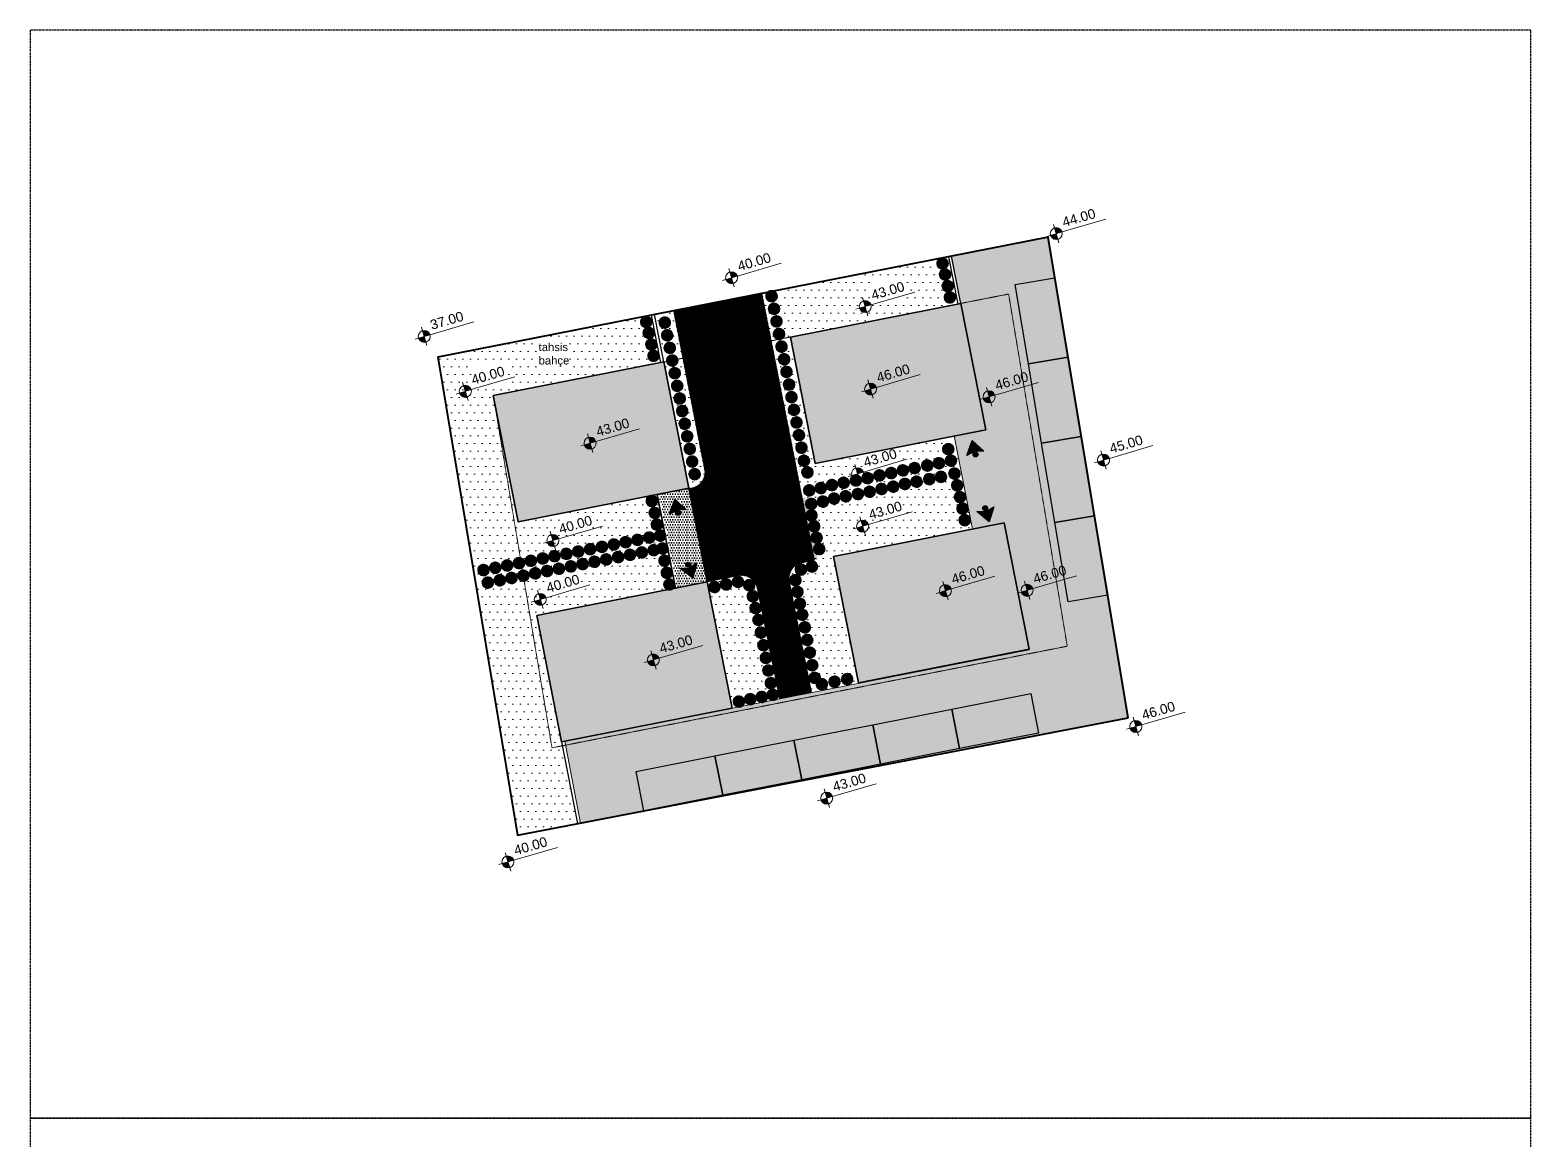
# Model space of a CAD drawing. Header units: millimetres. Extents: x 694231 to 734331, y 4486031 to 4541543.
# Drawn here: x 694231 to 703557, y 4512046 to 4518943 of the extents above; entities that cross this region are included whole.
import ezdxf
from ezdxf.enums import TextEntityAlignment as Align

# ---------------------------------------------------------------- set-up
doc = ezdxf.new("R2010")
doc.units = ezdxf.units.MM
for name, pattern in [('022_ATASEHIR MODERN_ABL_TASIYICI_110-120$0$HIDDEN', [9.524999999999999, 6.349999999999999, -3.174999999999999]), ('AI-Linetype-22', [3.200400042263594, 1.600200021131797, -1.600200021131797]), ('HIDDEN', [0.375, 0.25, -0.125])]:
    doc.linetypes.add(name, pattern=pattern)
for name, color, linetype, lineweight in [('_P10_İ_GirişBina', 250, 'Continuous', 15), ('_P3_S_Duvar_Ç', 7, 'Continuous', 30), ('_P6_BT_Yesil_T', 87, 'Continuous', 5), ('A-merdiven betonarme', 41, 'HIDDEN', 9), ('BS_09_AĞAÇ', 3, 'Continuous', 0), ('DBM_w_sld', 111, 'Continuous', 20), ('DERE_TARAMA', 152, 'Continuous', 0), ('VAZİYET PLANI KOT SEMBOL BS(M)', 2, 'Continuous', 18), ('VAZİYET PLANI KOT YAZI BS(M)', 1, 'Continuous', 18)]:
    doc.layers.add(name, color=color, linetype=linetype, lineweight=lineweight)
doc.layers.add('_P2_D_5_T', color=7, linetype='Continuous', lineweight=20, true_color=0x51565c)
doc.layers.add('_P3_S_Duvar_T', color=7, linetype='Continuous', lineweight=20, true_color=0x817f68)
doc.styles.add('LYO_LJD', font='times.ttf')
doc.styles.add('on02.0mm-Arial', font='arial.ttf', dxfattribs={"height": 2})
doc.styles.get("Standard").update_dxf_attribs({"font": 'arial.ttf'})
pattern_1 = [(0, (0, 0), (23.8125, 47.625), [0, -47.625])]

# ---------------------------------------------------------------- blocks, each defined once
blk = doc.blocks.new('*U2')
at = {"layer": 'VAZİYET PLANI KOT SEMBOL BS(M)', "extrusion": (-3.9423321e-09, -3.15733066e-08, 0.9999999999999996)}
h = blk.add_hatch(color=5, dxfattribs=at)
h.dxf.hatch_style = 1
h.paths.add_polyline_path([(0, 7.750000000058208), (0, 5.82077e-11), (7.75, 5.82077e-11, 0.4142135623730951)])
h.paths.add_polyline_path([(0, 5.82077e-11), (-7.75, 5.82077e-11, 0.4142135623730951), (0, -7.749999999941792)])
at = {"layer": 'VAZİYET PLANI KOT SEMBOL BS(M)', "color": 5, "extrusion": (-3.9423321e-09, -3.15733066e-08, 0.9999999999999996)}
blk.add_line((12.41137651004828, 0, 4.892976799999999e-08), (66.38934528576219, 0, 2.526713547e-07), dxfattribs=at)
for points in [[(-12.39999999990686, 0), (12.39999999990686, 0)], [(1.5e-15, 12.40000000002329), (-1.5e-15, -12.40000000002329)]]:
    blk.add_lwpolyline(points, dxfattribs=at)
blk.add_circle((0, 0), 7.75, dxfattribs=at)
at = {"layer": 'VAZİYET PLANI KOT YAZI BS(M)', "extrusion": (-3.9423321e-09, -3.15733066e-08, 0.9999999999999996), "style": 'on02.0mm-Arial'}
for tag, p in [('BDK', (11.81561435107141, 1.549999999930149)), ('TZK', (11.81561435107141, -18.36950898368378))]:
    blk.add_attdef(tag, text='', height=12.5, dxfattribs=at).set_placement(p, align=Align.BOTTOM_LEFT)
blk = doc.blocks.new('ereff')
at = {"true_color": 0xc7c8ca}
h = blk.add_hatch(color=9, dxfattribs=at)
h.dxf.hatch_style = 1
h.paths.add_polyline_path([(-1458.075450703181, -4329.932432750705), (-1208.075450703181, -4329.932432750705), (-1208.075450703182, -4829.932432750706), (-1458.075450703182, -4829.932432750706)])
at = {"color": 30, "true_color": 0xf8991e}
blk.add_lwpolyline([(-1458.075450703181, -4329.932432750705), (-1208.075450703181, -4329.932432750705), (-1208.075450703182, -4829.932432750706), (-1458.075450703182, -4829.932432750706), (-1458.075450703181, -4329.932432750705)], dxfattribs=at)
blk = doc.blocks.new('QuercusRubra')
at = {"layer": 'BS_09_AĞAÇ', "ltscale": 0.1, "true_color": 0x64815a}
h = blk.add_hatch(dxfattribs=at)
h.set_pattern_fill('ANSI31', color=77, scale=0.03099179478678725, angle=322.6119407970443)
h.set_pattern_definition([(7.611940797044348, (-1785412.387191892, -1842232.422547961), (-0.01303421625483158, 0.0975318525524056), [])])
edge = h.paths.add_edge_path()
edge.add_arc((0, 0), 2, 322.6119407970443, 682.6119407970443)
at = {"layer": 'BS_09_AĞAÇ', "color": 36}
for points in [[(-0.6661454259883612, 0.04815174685791135, 0.0833811570830294, 0.0500286942498176, 0), (-1.180842530215159, -0.3547849848400801, 0.0500286942498176, 0, 0), (-1.407105030491948, -0.3436572316568345, 0, 0, 0), (-1.746498780790716, -0.1062651574611664, 0, 0, 0), (-1.983888945076615, 0.144109295681119, 0, 0, 0)], [(0, 0, 0.1667623141660588, 0.0833811570830294, 0), (-0.6661454259883612, 0.04815174685791135, 0.0833811570830294, 0.0500286942498176, 0), (-0.5479003149084747, 0.4723747337702662, 0.0500286942498176, 0.0333524628332118, 0), (-0.7039351004641503, 0.7844468166586012, 0.0333524628332118, 0.0333524628332118, 0), (-0.6661454257555306, 1.029472162481397, 0.0500286942498176, 0, 0), (-0.6734595564194024, 1.3951816346962, 0, 0, 0), (-0.927016083849594, 1.766986263683066, 0, 0, 0)], [(0, 0, 0.1667623141660588, 0.0833811570830294, 0), (0.26396818109788, 0.2931770929135382, 0.0833811570830294, 0.0833811570830294, 0), (0.3529567699879408, 0.5394214703701437, 0.0833811570830294, 0.0500286942498176, 0), (0.6138274278491735, 0.9039119109511375, 0.0500286942498176, 0, 0), (0.3980605753604323, 1.402495824033394, 0, 0, 0), (0.1298757868353277, 1.796243021730334, 0, 0, 0), (0.0994002427905798, 1.960812284145504, 0, 0, 0)], [(0, 0, 0.1667623141660588, 0.0833811570830294, 0), (0.3078529646154493, -0.4809079552069306, 0.0833811570830294, 0.0833811570830294, 0), (0.2566540508996695, -0.8527125851251185, 0.0833811570830294, 0.0500286942498176, 0), (0.3602709004189819, -1.247678814688697, 0.0500286942498176, 0, 0), (0.9856290663592517, -1.389086477225646, 0, 0, 0), (1.647557884920388, -1.187946267426014, 0, 0, 0)], [(0.2785964426584542, 0.2931770931463689, 0.0833811570830294, 0.0500286942498176, 0), (1.02219971944578, 0.3151196611579508, 0.0500286942498176, 0, 0), (1.551255165599287, 0.5540498495101929, 0, 0, 0), (1.788964409613982, 0.8063893851358443, 0, 0, 0)]]:
    blk.add_lwpolyline(points, format="xyseb", dxfattribs=at)
at = {"layer": 'BS_09_AĞAÇ', "color": 116}
for points in [[(-1.485328052192926, 1.007529594236985), (-1.775455232476816, 0.9112261002883315)], [(-1.499956313055009, 1.014843783574179), (-1.686466643353924, 1.059947952162474)], [(-1.425595985725522, 1.186727235326543), (-1.655991099542007, 1.112366309855133)], [(-1.046480216784403, 1.029472162714228), (-1.567002510419115, 1.246459782589227)], [(-1.217143263667822, 1.089204709744081), (-1.492642182856798, 1.01484378403984)], [(-1.321979135507718, 1.148937257006764), (-1.432910116389394, 1.409810012904927)], [(-1.373178049689159, 1.297659108880907), (-1.336607396835461, 1.506113507552072)], [(-1.0830508696381, 1.409810013370588), (-1.12084054434672, 1.647521170089021)], [(-0.6734595564194024, 1.417124202474952), (-0.6222606422379613, 1.91570811602287)], [(0.129875787300989, 1.788928831927478), (0.3005388344172388, 1.937650684267282)], [(0.4053747057914734, 1.402495823567733), (0.6808736249804497, 1.886451358208433)], [(0.5687236227095127, 1.692625338211656), (0.5089915557764471, 1.937650684267282)], [(0.5236198171041906, 1.61095022293739), (0.9478393914178014, 1.759672074578702)], [(0.97831493569538, 1.119680498959497), (1.172139396425337, 1.654835358960554)], [(1.074617655016482, 1.402495823567733), (1.06730352435261, 1.707253716653213)], [(1.089245916111395, 1.402495823800564), (1.36474483506754, 1.476856749504805)], [(1.201395918847993, 1.223298182943836), (1.752393756760284, 1.00021540466696)], [(1.453733424190432, 1.112366309622303), (1.551255165366456, 1.275716540403664)], [(1.551255165599287, 0.5540498495101929), (1.944999195635319, 0.487003113143146)], [(1.65487201558426, 0.1737119990866631), (2.004731262102723, -0.1383600840345025)], [(1.73654647404328, 0.5162598704919219), (1.886486151022837, 0.7027717011515051)], [(1.81943995389156, 0.2407587352208793), (2.004731262568384, 0.1517694303765893)], [(1.848696476081386, 0.01767595787532628), (2.012045392766595, 0.08472269400954247)], [(-1.813264764845371, -0.07102727144956589), (-1.995016609318554, -0.1730316781904548)], [(-1.564746936550364, -0.2527805780991912), (-1.983888945309445, -0.3436572314240038)], [(-1.567002510884777, -0.9563302688766271), (-1.612106315791607, -0.6150014286395162), (-1.961965562775731, -0.4809079552069306)], [(-1.775455232476816, -0.5625830707140267), (-1.909547626506537, -0.615001428173855)], [(-1.723037296906114, -0.8673409642651677), (-1.804711754666641, -0.8819693431723863)], [(-1.463385660434142, -1.05385279445909), (-1.67061936063692, -1.135527909733355)], [(-1.28284611646086, -0.9315735402051359), (-1.440488022286445, -1.170820239465684), (-1.564746936317533, -1.21533125336282)], [(-1.231771524995565, -1.343982308637351), (-1.499956313753501, -1.351296498207375)], [(-1.180572610814124, -1.224517214577645), (-1.306131852790713, -1.521960918558761)], [(-1.282846116228029, -0.9556836723349988), (-1.078838943969458, -1.397084560012445), (-1.112221935763955, -1.678987648105249)], [(-1.254932938609272, -1.418343234574422), (-1.180572610814124, -1.648740201722831)], [(-0.2346117212437093, -1.373239066684619), (-0.5027965093031526, -1.612169254571199), (-1.030632933601737, -1.723101127892733)], [(-0.7782954282592982, -1.670682769967243), (-0.7636671669315547, -1.835252032149583)], [(-0.4808541175443679, -1.775519485818222), (-0.6076323811430484, -1.887670389842242)], [(-0.5027965093031526, -1.612169254571199), (-0.466225856449455, -1.962031316244975)], [(-0.1675655236467719, -1.634111823048443), (-0.3540758539456874, -1.95349809480831)], [(-0.2419258519075811, -1.768205296248198), (-0.1005193267483264, -1.983973884023726)], [(-0.1005193267483264, -1.730415316997096), (0.07014372060075402, -1.969345505116507)], [(0.3602709006518126, -1.701158559415489), (0.2334926370531321, -1.998602262930945)], [(0.3675850313156843, -1.581693465122953), (0.6065132971853018, -1.909612958319485)], [(0.680873625446111, -1.336668119532987), (1.05998939438723, -1.715786938555539)], [(0.8442225414328277, -1.500018349848688), (0.8064328669570386, -1.849880411522463)], [(0.9929431965574622, -1.380553256254643), (1.268442115979269, -1.581693465588614)], [(1.320860051782802, -1.291563951410353), (1.417162770871073, -1.403714856132865)]]:
    blk.add_lwpolyline(points, dxfattribs=at)
for points in [[(-0.7039351004641503, 0.7844468166586012, 0.0500286942498176, 0, 0), (-1.039166086120531, 1.045319573255256, 0, 0, 0), (-1.090365000301972, 1.39518163446337, 0, 0, 0), (-1.20982913300395, 1.61095022293739, 0, 0, 0)], [(0.6211415582802147, 0.9112260998226702, 0.0500286942498176, 0, 0), (1.000257327686995, 0.9709586470853537, 0, 0, 0), (0.97831493569538, 1.112366309622303, 0, 0, 0), (1.43910516332835, 1.387867445126176, 0, 0, 0)], [(1.030732871498913, 0.3078054718207568, 0.0500286942498176, 0, 0), (1.647557884920388, 0.1663978095166385, 0, 0, 0), (1.975474739912897, 0.374852207954973, 0, 0, 0)], [(0.2566540504340082, -0.8673409642651677, 0.0833811570830294, 0.0500286942498176, 0), (-0.2419258514419198, -1.365924877114594, 0.0500286942498176, 0, 0), (-1.187886741710827, -1.224517215043306, 0, 0, 0), (-1.879072082461789, -0.7564090907108039, 0, 0, 0)], [(-1.180842530215159, -0.3436572316568345, 0.0500286942498176, 0.0500286942498176, 0), (-1.269863841822371, -0.6830537123605609, 0.0500286942498176, 0, 0), (-1.28284611646086, -0.9315735402051359, 0, 0, 0), (-1.724243453238159, -1.033577947178856, 0, 0, 0)], [(-0.2346117212437093, -1.373239066684619, 0.0500286942498176, 0, 0), (-0.1163666096981615, -1.73772950633429, 0, 0, 0), (-0.2419258516747504, -1.962031316244975, 0, 0, 0)], [(0.3529567702207714, -1.254993004025891, 0.0500286942498176, 0, 0), (0.3748991617467254, -1.983973884023726, 0, 0, 0)]]:
    blk.add_lwpolyline(points, format="xyseb", dxfattribs=at)
at = {"layer": 'BS_09_AĞAÇ'}
blk.add_circle((0, 0), 2, dxfattribs=at)
blk = doc.blocks.new('G_BINA')
at = {"layer": '_P10_İ_GirişBina'}
h = blk.add_hatch(color=31, dxfattribs=at)
h.dxf.hatch_style = 1
h.paths.add_polyline_path([(-0.3925022342750708, -0.09812555856910876), (-1.364242052659392e-12, 0.4877609481178524), (0.3925022342746161, -0.09812555856922245), (0, 0)])
h = blk.add_hatch(color=31, dxfattribs=at)
h.dxf.hatch_style = 1
edge = h.paths.add_edge_path()
edge.add_arc((0, -0.1438272283589868), 0.1090100077421994, 0, 360)
at = {"layer": '_P10_İ_GirişBina', "lineweight": 30}
blk.add_lwpolyline([(-0.3925022342750708, -0.09812555856910876), (-4.670255293603987e-10, 0.4877609481469563), (0.3925022342746161, -0.09812555856922245), (0, 0)], close=True, dxfattribs=at)
blk.add_circle((0, -0.1438272283589868), 0.1090100077421994, dxfattribs=at)
at = {"layer": '_P10_İ_GirişBina', "insert": (0.002576304905248072, 0.3546858615176234), "char_height": 0.34, "width": 1.584001331259151, "attachment_point": 2, "style": 'LYO_LJD'}
blk.add_mtext('{\\fArial Narrow|b0|i0|c162|p34;G}', dxfattribs=at)

msp = doc.modelspace()

# ---------------------------------------------------------------- hatches: boundary and pattern name
at = {"lineweight": 80, "true_color": 0x904637}
h = msp.add_hatch(color=17, dxfattribs=at)
h.dxf.hatch_style = 1
h.paths.add_polyline_path([(697379.2676276683, 4515304.494211042), (697534.0293983987, 4514519.606451984), (698593.6278731271, 4514728.534842469), (698438.8661023967, 4515513.422601528)])
h.paths.add_polyline_path([(697109.7307677446, 4516671.473801483), (697264.492538475, 4515886.586042425), (698324.0910132042, 4516095.51443291), (698169.3292424738, 4516880.402191969)])
h.paths.add_polyline_path([(698955.1397226463, 4517035.345902029), (699109.9014933767, 4516250.458142971), (700169.4999681062, 4516459.386533456), (700014.7381973758, 4517244.274292515)])
h.paths.add_polyline_path([(699224.1333106792, 4515671.121562154), (699378.8950814096, 4514886.233803095), (700438.4935561391, 4515095.162193581), (700283.7317854087, 4515880.049952639)])
at = {"layer": '_P2_D_5_T', "lineweight": 0, "true_color": 0x745e3d}
h = msp.add_hatch(dxfattribs=at)
h.set_pattern_fill('ANSI31', color=37, scale=0.005, angle=28)
h.set_pattern_definition([(125, (0, 0), (-2.600807740617549, -1.821105185414571), [])])
edge = h.paths.add_edge_path()
edge.add_line((698778.9095342106, 4517306.373576404), (698229.4881028731, 4517198.040336891))
edge.add_line((698229.4881028731, 4517198.040336891), (698424.8293463589, 4516197.585416709))
edge.add_arc((698321.0422628771, 4516199.200090227), 103.7996429099067, 271.0052151637431, 359.10868952205425, ccw=False)
edge.add_line((698322.8632630148, 4516095.416421825), (698438.5985281594, 4515514.77962751))
edge.add_line((698438.5985281594, 4515514.77962751), (698555.012564484, 4515536.822384057))
edge.add_line((698555.012564484, 4515536.822384057), (698631.6832071133, 4515552.269056556))
edge.add_arc((698651.433164167, 4515454.238759219), 99.99999999811395, 11.390778672810484, 101.39077867483797, ccw=False)
edge.add_line((698749.4634615047, 4515473.988716269), (698887.6115556407, 4514788.280959561))
edge.add_line((698887.6115556407, 4514788.280959561), (699087.610358659, 4514827.737411626))
edge.add_line((699087.610358659, 4514827.737411626), (698949.714157275, 4515514.396123006))
edge.add_arc((699047.7566952554, 4515534.08522523), 100.0000000001055, 101.39077876189151, 191.355213066733, ccw=False)
edge.add_line((699028.0067380524, 4515632.115522539), (699105.9387860982, 4515647.816327729))
edge.add_line((699105.9387860982, 4515647.816327729), (698778.9095342106, 4517306.373576404))
at = {"layer": '_P3_S_Duvar_T', "lineweight": 40}
h = msp.add_hatch(color=256, dxfattribs=at)
h.dxf.hatch_style = 1
h.paths.add_polyline_path([(699029.4776562726, 4516035.59558717), (699049.0998523044, 4516039.46462102), (699125.560980243, 4515651.685371148), (699105.9387860983, 4515647.816327729)])
at = {"layer": '_P6_BT_Yesil_T'}
h = msp.add_hatch(dxfattribs=at)
h.set_pattern_fill('DOTS', color=256, scale=30)
h.set_pattern_definition(pattern_1)
h.paths.add_polyline_path([(700011.0487156536, 4516229.138770248), (699973.2780283415, 4516420.696090775), (699109.9014933767, 4516250.458142971), (698955.1397226464, 4517035.345902029), (699995.1160033986, 4517240.405248247), (699937.0803393748, 4517534.738157894), (698778.9095342071, 4517306.373576403), (699029.4776562704, 4516035.59558717)])
h = msp.add_hatch(dxfattribs=at)
h.set_pattern_fill('DOTS', color=256, scale=30)
h.set_pattern_definition(pattern_1)
h.paths.add_polyline_path([(698111.2935784503, 4517174.735101615), (698169.3292424749, 4516880.402191969), (698287.2047408196, 4516903.50052056), (698229.488102873, 4517198.040336891)])
h = msp.add_hatch(dxfattribs=at)
h.set_pattern_fill('DOTS', color=256, scale=30)
h.set_pattern_definition(pattern_1)
h.paths.add_polyline_path([(697264.492538475, 4515886.586042425), (697109.7307677452, 4516671.473801483), (698149.7070484972, 4516876.533147701), (698091.6713844732, 4517170.866057348), (696765.985388664, 4516909.471342275), (696995.1886021101, 4515532.555284094), (698185.2215104757, 4515765.956125594), (698127.8690734402, 4516056.823990228)])
h = msp.add_hatch(dxfattribs=at)
h.set_pattern_fill('DOTS', color=256, scale=30)
h.set_pattern_definition(pattern_1)
edge = h.paths.add_edge_path()
edge.add_line((698169.329242474, 4516880.402191969), (698287.1775725686, 4516903.639165705))
edge.add_line((698287.1775725686, 4516903.639165705), (698424.8293463589, 4516197.585416709))
edge.add_arc((698321.193345798, 4516199.121302192), 103.6473808472039, 271.60202535703854, 359.15093872946414, ccw=False)
edge.add_line((698324.091012937, 4516095.514434265), (698169.329242474, 4516880.402191969))
h = msp.add_hatch(dxfattribs=at)
h.set_pattern_fill('DOTS', color=256, scale=30)
h.set_pattern_definition(pattern_1)
h.paths.add_polyline_path([(700087.5593171743, 4515841.108610824), (700011.0487156534, 4516229.138770249), (699029.4776562726, 4516035.59558717), (699106.8177761807, 4515647.728989648)])
h = msp.add_hatch(dxfattribs=at)
h.set_pattern_fill('DOTS', color=256, scale=30)
h.set_pattern_definition(pattern_1)
h.paths.add_polyline_path([(697631.9266806038, 4514011.568825653), (697379.2676276683, 4515304.494211042), (698242.3490186355, 4515476.229007286), (698242.1008907487, 4515477.48740941), (698184.9849820941, 4515767.15569982), (696995.1886021101, 4515532.555284094), (697260.2797891572, 4513940.045707813)])
h = msp.add_hatch(dxfattribs=at)
h.set_pattern_fill('DOTS', color=256, scale=30)
h.set_pattern_definition(pattern_1)
h.paths.add_polyline_path([(697631.9266806038, 4514011.568825653), (697379.2676276683, 4515304.494211042), (698242.6441626383, 4515474.732158846), (698184.9849820941, 4515767.15569982), (696995.1886021101, 4515532.555284094), (697260.2797891572, 4513940.045707813)])
h = msp.add_hatch(dxfattribs=at)
h.set_pattern_fill('DOTS', color=256, scale=30)
h.set_pattern_definition(pattern_1)
edge = h.paths.add_edge_path()
edge.add_line((699224.1333106798, 4515671.121562154), (699028.0067380524, 4515632.115522539))
edge.add_arc((699047.122524515, 4515534.506998227), 99.46274332886955, 101.0806423093441, 191.6653494980147)
edge.add_line((698949.7141572676, 4515514.396123042), (699087.610358659, 4514827.737411626))
edge.add_line((699087.610358659, 4514827.737411626), (699378.8950814096, 4514886.233803095))
edge.add_line((699378.8950814096, 4514886.233803095), (699224.1333106798, 4515671.121562154))
h = msp.add_hatch(dxfattribs=at)
h.set_pattern_fill('DOTS', color=256, scale=30)
h.set_pattern_definition(pattern_1)
edge = h.paths.add_edge_path()
edge.add_line((698631.6832071133, 4515552.269056556), (698438.8661023967, 4515513.422601528))
edge.add_line((698438.8661023967, 4515513.422601528), (698595.9321252821, 4514731.785584277))
edge.add_line((698595.9321252821, 4514731.785584277), (698887.6115556407, 4514788.280959561))
edge.add_line((698887.6115556407, 4514788.280959561), (698749.4634615047, 4515473.988716269))
edge.add_arc((698651.433164165, 4515454.238759216), 100.0000000004867, 11.3907786741559, 101.3907786734103)
at = {"layer": 'DBM_w_sld', "lineweight": 35, "true_color": 0x636466}
h = msp.add_hatch(dxfattribs=at)
h.set_pattern_fill('DOTS', color=251, scale=10)
h.set_pattern_definition([(0, (0, 0), (7.9375, 15.875), [0, -15.875])])
h.paths.add_polyline_path([(699956.702533351, 4517538.607202163), (700556.5044185906, 4517656.874305676), (701053.6830946296, 4514670.082842181), (697651.5662942531, 4514015.34845205), (697553.7730808227, 4514523.499450972), (700439.0368280293, 4515092.406943016), (700283.7317854088, 4515880.049952639), (700087.5098456499, 4515841.359509956), (699973.2780283418, 4516420.696090772), (700169.4999681065, 4516459.386533454), (700014.7381973759, 4517244.274292515)])
h = msp.add_hatch(dxfattribs=at)
h.set_pattern_fill('DOTS', color=251, scale=10)
h.set_pattern_definition([(0, (10.47805960779078, 2.617845484986901), (7.9375, 15.875), [0, -15.875])])
h.paths.add_polyline_path([(698253.1222222461, 4515477.350004331), (698138.3471330487, 4516059.441835709), (698334.5690728127, 4516098.132278391), (698449.3441620424, 4515516.040446824)])
at = {"layer": 'DERE_TARAMA'}
h = msp.add_hatch(color=133, dxfattribs=at)
h.dxf.hatch_style = 1
h.paths.add_polyline_path([(698758.4564223241, 4516996.564489681, 0.4142135623743564), (698582.2721354879, 4517114.713112492), (698484.1611656061, 4517095.367891151, 0.4142135623715844), (698366.0125427956, 4516919.183604315), (698491.7564815137, 4516281.462300083, 0.4142135623719954), (698667.9407683491, 4516163.313677271), (698766.0517382304, 4516182.658898612, 0.4142135623744441), (698884.2003610424, 4516358.843185447)])

# ---------------------------------------------------------------- linework, layer by layer
at = {"color": 1, "lineweight": 40}
msp.add_lwpolyline([(701053.6830946296, 4514670.082842181), (700556.5044185906, 4517656.874305676), (696765.985388664, 4516909.471342275), (697260.2797891572, 4513940.045707813)], close=True, dxfattribs=at)
at = {"color": 7, "lineweight": 30}
for points in [[(699956.702533351, 4517538.607202163), (699937.0803393748, 4517534.738157894), (699995.1160033987, 4517240.405248246), (700014.7381973757, 4517244.274292516), (699956.7025333511, 4517538.607202162)], [(698149.7070484973, 4516876.533147701), (698091.6713844736, 4517170.866057348)], [(698169.3292424736, 4516880.40219197), (698111.2935784499, 4517174.735101616)], [(698418.9487644176, 4515511.050405701), (698419.2439084209, 4515509.553557259)], [(698438.5985281594, 4515514.77962751), (698438.8661023974, 4515513.422601528)], [(697534.1506832883, 4514519.630366568), (697631.9266806038, 4514011.568825653)]]:
    msp.add_lwpolyline(points, dxfattribs=at)
at = {"lineweight": 35}
for points in [[(698955.1397226463, 4517035.345902029), (699109.9014933767, 4516250.458142971), (700169.4999681062, 4516459.386533456), (700014.7381973758, 4517244.274292515), (698955.1397226463, 4517035.345902029)], [(697109.7307677446, 4516671.473801483), (697264.492538475, 4515886.586042425), (698324.0910132042, 4516095.51443291), (698169.3292424738, 4516880.402191969), (697109.7307677446, 4516671.473801483)], [(699224.1333106792, 4515671.121562154), (699378.8950814096, 4514886.233803095), (700438.4935561391, 4515095.162193581), (700283.7317854087, 4515880.049952639), (699224.1333106792, 4515671.121562154)], [(697379.2676276683, 4515304.494211042), (697534.0293983987, 4514519.606451984), (698593.6278731271, 4514728.534842469), (698438.8661023967, 4515513.422601528), (697379.2676276683, 4515304.494211042)]]:
    msp.add_lwpolyline(points, dxfattribs=at)
at = {"layer": '_P3_S_Duvar_Ç', "color": 7, "lineweight": 5}
msp.add_lwpolyline([(699956.702533351, 4517538.607202163), (700556.5044185906, 4517656.874305676), (701053.6830946296, 4514670.082842181), (697651.5662942531, 4514015.34845205), (697553.7730808227, 4514523.499450972), (700439.0368280293, 4515092.406943016), (700283.7317854088, 4515880.049952639), (700087.5098456499, 4515841.359509956), (699973.2780283418, 4516420.696090772), (700169.4999681065, 4516459.386533454), (700014.7381973759, 4517244.274292515), (699956.702533351, 4517538.607202162)], close=True, dxfattribs=at)
at = {"layer": '_P6_BT_Yesil_T', "color": 2, "linetype": '022_ATASEHIR MODERN_ABL_TASIYICI_110-120$0$HIDDEN', "lineweight": 30}
for points in [[(694231.090745999, 4512181.154333396), (703556.9730497622, 4512181.154333396), (703556.9730497622, 4518943.277202076), (694231.090745999, 4518943.277202076)], [(694231.090745999, 4505419.031464715), (703556.9730497622, 4505419.031464715), (703556.9730497622, 4512181.154333396), (694231.090745999, 4512181.154333396)]]:
    msp.add_lwpolyline(points, close=True, dxfattribs=at)
at = {"layer": '_P6_BT_Yesil_T', "color": 3, "lineweight": 30}
for points in [[(698169.3292424737, 4516880.40219197), (698111.29357845, 4517174.735101616)], [(700209.6209324154, 4516152.524874119), (700209.6209324154, 4516152.524874119)]]:
    msp.add_lwpolyline(points, dxfattribs=at)
at = {"layer": 'A-merdiven betonarme', "color": 4, "linetype": 'AI-Linetype-22'}
msp.add_lwpolyline([(700675.6185865307, 4515114.255633377), (697474.0704055862, 4514482.738790167), (697109.7307677446, 4516671.473801483), (700311.3230773419, 4517302.753993168)], close=True, dxfattribs=at)
at = {"layer": 'DBM_w_sld', "color": 251, "lineweight": 35, "true_color": 0x636466}
msp.add_lwpolyline([(698242.6441626383, 4515474.732158846), (698127.8690734409, 4516056.823990224), (698324.0910132049, 4516095.514432906), (698438.8661024346, 4515513.422601339), (698242.6441626383, 4515474.732158846), (698242.644162638, 4515474.732158848)], dxfattribs=at)
at = {"layer": 'DERE_TARAMA', "color": 7}
for points in [[(698884.2003610429, 4516358.843185445), (698884.2003610439, 4516358.843185445), (698758.4564223241, 4516996.564489681, 0.4142135623738206), (698582.272135488, 4517114.713112492), (698484.1611656074, 4517095.367891151, 0.4142135623740661), (698366.0125427956, 4516919.183604315), (698491.7564815145, 4516281.462300081)], [(698758.456422324, 4516996.564489682), (698758.4564223246, 4516996.564489682), (698884.2003610425, 4516358.843185447, -0.4142135623738206), (698766.0517382304, 4516182.658898612), (698667.9407683499, 4516163.313677271, -0.4142135623740661), (698491.7564815137, 4516281.462300083), (698366.0125427952, 4516919.183604317)]]:
    msp.add_lwpolyline(points, format="xyb", dxfattribs=at)

# ---------------------------------------------------------------- block references
at = {"lineweight": 80}
for p, rotation in [((701079.3717131334, 4521873.1098678), 9.450751615409933), ((701161.471606481, 4521379.89631617), 9.450751615409933), ((701243.5714998285, 4520886.682764539), 9.450751615409933), ((701325.6713931762, 4520393.469212908), 9.450751615409933), ((704979.2777070894, 4514227.523353468), 281.1585460905357), ((704488.7299928177, 4514130.761067308), 281.1585460905357), ((703998.1822785462, 4514033.998781149), 281.1585460905357), ((703507.6345642747, 4513937.236494989), 281.1585460905357), ((703017.0868500031, 4513840.47420883), 281.1585460905357)]:
    msp.add_blockref('ereff', p, dxfattribs=dict(at, rotation=rotation))
at = {"layer": '_P10_İ_GirişBina'}
for p, xscale, yscale, zscale, rotation in [((700100.9321389182, 4516325.534116667), 139.999999941017, 139.999999941017, 139.999999941017, 14.34226032481119), ((698253.6881466102, 4515961.201463502), 139.999999941017, 139.999999941017, 139.999999941017, 14.34226032481119), ((700171.3184619503, 4515952.282935863), 139.9999999410171, 139.9999999410171, 139.9999999410171, 196.0503579891551), ((698327.4235234767, 4515601.878553405), 139.999999941017, 139.999999941017, 139.999999941017, 199.4566793872575)]:
    msp.add_blockref('G_BINA', p, dxfattribs=dict(at, xscale=xscale, yscale=yscale, zscale=zscale, rotation=rotation))
at = {"layer": 'BS_09_AĞAÇ', "xscale": 17.92589165543927, "yscale": 17.92589165543927, "zscale": 17.92589165543927}
for p, rotation in [((699901.068198608, 4517492.442814769), 37.3880592029556), ((699916.5713849139, 4517423.832566306), 37.3880592029556), ((699933.0246841202, 4517352.342344785), 37.3880592029556), ((698838.5948640748, 4517289.671441332, 1.03195290339436e-05), 37.3880592029556), ((699946.6164705823, 4517281.924359387), 37.3880592029556), ((698059.7148989612, 4517129.370395938), 37.3880592029556), ((698854.0768309534, 4517211.183807264, 1.03195290339436e-05), 37.3880592029556), ((698869.558797832, 4517132.696173196, 1.03195290339436e-05), 37.3880592029556), ((698075.2180852671, 4517060.760147475), 37.3880592029556), ((698175.0182694679, 4517124.866636625), 37.38805920295559), ((698190.5002363464, 4517046.379002558), 37.38805920295559), ((698885.0407647105, 4517054.208539128, 1.03195290339436e-05), 37.3880592029556), ((698091.6713844734, 4516989.269925954), 37.3880592029556), ((698205.982203225, 4516967.89136849), 37.38805920295559), ((698900.522731589, 4516975.72090506, 1.03195290339436e-05), 37.3880592029556), ((698105.2631709356, 4516918.851940555), 37.3880592029556), ((698221.4641701035, 4516889.403734422), 37.38805920295559), ((698916.0046984677, 4516897.233270993, 1.03195290339436e-05), 37.3880592029556), ((698236.9461369821, 4516810.916100354), 37.38805920295559), ((698931.4866653462, 4516818.745636924, 1.03195290339436e-05), 37.3880592029556), ((698252.4281038607, 4516732.428466287), 37.38805920295559), ((698946.9686322247, 4516740.258002857, 1.03195290339436e-05), 37.3880592029556), ((698962.4505991032, 4516661.770368788, 1.03195290339436e-05), 37.3880592029556), ((698267.9100707392, 4516653.940832218), 37.38805920295559), ((698283.3920376177, 4516575.453198151), 37.38805920295559), ((698977.9325659819, 4516583.282734721, 1.03195290339436e-05), 37.3880592029556), ((698298.8740044963, 4516496.965564082), 37.38805920295559), ((698993.4145328604, 4516504.795100653, 1.03195290339436e-05), 37.3880592029556), ((698314.3559713749, 4516418.477930015), 37.38805920295559), ((699008.8964997389, 4516426.307466585, 1.03195290339436e-05), 37.3880592029556), ((698329.8379382534, 4516339.990295947), 37.38805920295559), ((699024.3784666175, 4516347.819832517, 1.03195290339436e-05), 37.3880592029556), ((699936.5846886848, 4516339.027365911), 37.3880592029556), ((698345.3199051319, 4516261.502661879), 37.38805920295559), ((699039.69073642, 4516267.134421584, 1.03195290339436e-05), 37.3880592029556), ((699061.0579988472, 4516194.599996153, -6.19261705657459e-06), 37.3880592029556), ((699654.7256750927, 4516206.868641681), 37.3880592029556), ((699727.2275654377, 4516221.164342947), 37.3880592029556), ((699806.2348413294, 4516236.936989668), 37.3880592029556), ((699878.7367316744, 4516251.232690934), 37.3880592029556), ((699952.8751661238, 4516267.170251545), 37.3880592029556), ((698360.8018720106, 4516183.015027811), 37.38805920295559), ((699214.0083355677, 4516115.869925742), 37.3880592029556), ((699286.5102259127, 4516130.165627008), 37.3880592029556), ((699362.5678737509, 4516144.349643429), 37.3880592029556), ((699435.0697640959, 4516158.645344695), 37.3880592029556), ((699509.614127274, 4516175.931299343), 37.3880592029556), ((699582.116017619, 4516190.227000609), 37.3880592029556), ((699594.5766716866, 4516105.679853098), 37.3880592029556), ((699667.1863291602, 4516122.32149417), 37.3880592029556), ((699739.6882195052, 4516136.617195437), 37.3880592029556), ((699818.695495397, 4516152.389842157), 37.3880592029556), ((699891.197385742, 4516166.685543424), 37.3880592029556), ((699974.5068360444, 4516186.853162725), 37.3880592029556), ((699992.5155620154, 4516113.766164082), 37.3880592029556), ((698094.2136273739, 4516016.122851642), 37.3880592029556), ((699072.6918119587, 4516082.91803153), 37.3880592029556), ((699145.1937023037, 4516097.213732797), 37.3880592029556), ((699157.6543563713, 4516012.666585286), 37.3880592029556), ((699226.4689896352, 4516031.322778231), 37.3880592029556), ((699298.9708799802, 4516045.618479498), 37.3880592029556), ((699375.0285278185, 4516059.802495918), 37.3880592029556), ((699447.5304181635, 4516074.098197185), 37.3880592029556), ((699522.0747813416, 4516091.384151832), 37.3880592029556), ((700009.3989022422, 4516041.110232375), 37.3880592029556), ((698112.5502316878, 4515942.328937528), 37.3880592029556), ((699085.1524660263, 4515998.37088402), 37.3880592029556), ((699086.2534664125, 4515927.257655436), 37.3880592029556), ((700025.1274849552, 4515969.252975081), 37.3880592029556), ((698125.6972912446, 4515869.975295797), 37.3880592029556), ((699103.0036759003, 4515859.631171467), 37.3880592029556), ((700038.69724259, 4515897.491764532), 37.3880592029556), ((697784.6886572063, 4515731.761885975), 37.3880592029556), ((697858.2864753633, 4515746.196606703), 37.3880592029556), ((697931.8842935204, 4515760.631327432), 37.3880592029556), ((698005.4821116774, 4515775.066048161), 37.3880592029556), ((698079.0799298345, 4515789.50076889), 37.3880592029556), ((698146.9802631725, 4515801.307496337), 37.3880592029556), ((699118.413638763, 4515788.656772415), 37.3880592029556), ((697343.1017482638, 4515645.153561601), 37.3880592029556), ((697416.6995664209, 4515659.58828233), 37.3880592029556), ((697490.2973845779, 4515674.023003059), 37.3880592029556), ((697563.895202735, 4515688.457723788), 37.3880592029556), ((697637.4930208921, 4515702.892444517), 37.3880592029556), ((697711.0908390492, 4515717.327165245), 37.3880592029556), ((697738.1597982197, 4515639.178274503), 37.3880592029556), ((697811.7576163767, 4515653.612995232), 37.3880592029556), ((697885.3554345338, 4515668.047715961), 37.3880592029556), ((697958.9532526908, 4515682.48243669), 37.3880592029556), ((698032.5510708479, 4515696.917157419), 37.3880592029556), ((698106.148889005, 4515711.351878148), 37.3880592029556), ((698161.5777134907, 4515721.814808738), 37.3880592029556), ((698173.134411827, 4515645.536648851), 37.3880592029556), ((699134.7347650054, 4515717.977802859), 37.3880592029556), ((697048.7104756356, 4515587.414678685), 37.3880592029556), ((697122.3082937927, 4515601.849399414), 37.3880592029556), ((697195.9061119497, 4515616.284120143), 37.3880592029556), ((697269.5039301068, 4515630.718840872), 37.3880592029556), ((697296.5728892772, 4515552.56995013), 37.3880592029556), ((697370.1707074343, 4515567.004670859), 37.3880592029556), ((697443.7685255914, 4515581.439391588), 37.3880592029556), ((697517.3663437484, 4515595.874112316), 37.3880592029556), ((697590.9641619055, 4515610.308833046), 37.3880592029556), ((697664.5619800626, 4515624.743553774), 37.3880592029556), ((698188.021110226, 4515570.275306282), 37.3880592029556), ((699021.2815153842, 4515590.337539881), 37.3880592029556), ((699089.461374485, 4515608.887424904), 37.3880592029556), ((697075.7794348061, 4515509.265787943), 37.3880592029556), ((697149.3772529631, 4515523.700508672), 37.3880592029556), ((697222.9750711202, 4515538.135229401), 37.3880592029556), ((698203.8621889214, 4515497.922388648), 37.3880592029556), ((698483.9470320913, 4515482.273074299), 37.3880592029556), ((698556.1243252065, 4515498.254137698), 37.3880592029556), ((698630.0304023793, 4515513.803419527), 37.3880592029556), ((698699.182403208, 4515493.50296825), 37.3880592029556), ((698986.3958343539, 4515524.811220879), 37.3880592029556), ((698998.8714935648, 4515452.517465436), 37.3880592029556), ((698721.8720953572, 4515424.366177815), 37.3880592029556), ((699014.3676561866, 4515378.452705221), 37.3880592029556), ((698739.4775980103, 4515351.076223253), 37.3880592029556), ((698756.9255850168, 4515277.079260543), 37.3880592029556), ((699029.3654564975, 4515309.939789842), 37.3880592029556), ((698772.4017620899, 4515198.590484637), 37.3880592029556), ((699044.8416335706, 4515231.451013936), 37.3880592029556), ((698787.8779391629, 4515120.101708732), 37.3880592029556), ((699060.3178106436, 4515152.962238031), 37.3880592029556), ((698803.354116236, 4515041.612932825), 37.3880592029556), ((699075.7939877167, 4515074.473462124), 37.3880592029556), ((699091.2701647897, 4514995.984686218), 37.3880592029556), ((698818.8302933091, 4514963.124156919), 37.3880592029556), ((699106.7463418627, 4514917.495910312), 37.3880592029556), ((699229.5572790538, 4514893.73958253), 127.9269461885448), ((699307.8970266513, 4514909.953278788), 127.9269461885448), ((698777.494530881, 4514798.878623451), 37.3880592029556), ((698834.306470382, 4514884.635381013), 37.3880592029556), ((698846.9637876037, 4514812.956067464), 37.3880592029556), ((699151.2175314565, 4514877.525886271), 127.9269461885448), ((698635.4500981951, 4514770.2235347), 37.3880592029556), ((698706.4723145382, 4514785.212400928), 37.3880592029556)]:
    msp.add_blockref('QuercusRubra', p, dxfattribs=dict(at, rotation=rotation))
at = {"layer": 'VAZİYET PLANI KOT SEMBOL BS(M)', "extrusion": (-4.992278467166925e-08, 1.830374822187513e-08, 0.9999999999999988)}
ref = msp.add_blockref('*U2', (700607.6209504225, 4517677.896588976, 0.04770530085870377), dxfattribs=dict(at, xscale=4.821428571428654, yscale=4.821428571428654, zscale=4.821428571428654, rotation=16.29144000276388))
ref.add_attrib('BDK', '44.00', dxfattribs={"layer": 'VAZİYET PLANI KOT YAZI BS(M)', "extrusion": (-4.48497726515136e-08, -1.310771817317961e-08, 0.9999999999999989), "height": 60.26785714285733, "rotation": 16.29144000276101, "style": 'on02.0mm-Arial'}).set_placement((700660.2052498107, 4517701.05062819, -0.0906473956907867), align=Align.BOTTOM_LEFT)
ref = msp.add_blockref('*U2', (698590.3951344253, 4517403.990216309, 0.04780718549252549), dxfattribs=dict(at, xscale=4.821428571428654, yscale=4.821428571428654, zscale=4.821428571428654, rotation=16.29144000276388))
ref.add_attrib('BDK', '40.00', dxfattribs={"layer": 'VAZİYET PLANI KOT YAZI BS(M)', "extrusion": (-4.48497726515136e-08, -1.310771817317961e-08, 0.9999999999999989), "height": 60.26785714285733, "rotation": 16.29144000276101, "style": 'on02.0mm-Arial'}).set_placement((698642.9794338138, 4517427.144255524, -0.09054714066695642), align=Align.BOTTOM_LEFT)
ref = msp.add_blockref('*U2', (699420.4164572327, 4517224.364521067, 0.04776246069325399), dxfattribs=dict(at, xscale=4.821428571428654, yscale=4.821428571428654, zscale=4.821428571428654, rotation=16.29144000276388))
ref.add_attrib('BDK', '43.00', dxfattribs={"layer": 'VAZİYET PLANI KOT YAZI BS(M)', "color": 6, "extrusion": (-4.48497726515136e-08, -1.310771817317961e-08, 0.9999999999999989), "height": 60.26785714285733, "rotation": 16.29144000276101, "style": 'on02.0mm-Arial'}).set_placement((699473.0007566218, 4517247.518560281, -0.09058201245159035), align=Align.BOTTOM_LEFT)
ref = msp.add_blockref('*U2', (696680.5766167695, 4517039.415604773, 0.04788966325218953), dxfattribs=dict(at, xscale=4.821428571428654, yscale=4.821428571428654, zscale=4.821428571428654, rotation=16.29144000276388))
ref.add_attrib('BDK', '37.00', dxfattribs={"layer": 'VAZİYET PLANI KOT YAZI BS(M)', "extrusion": (-4.48497726515136e-08, -1.310771817317961e-08, 0.9999999999999989), "height": 60.26785714285733, "rotation": 16.29144000276101, "style": 'on02.0mm-Arial'}).set_placement((696733.1609161582, 4517062.569643987, -0.09046289961642993), align=Align.BOTTOM_LEFT)
ref = msp.add_blockref('*U2', (696935.8459837358, 4516698.074651509, 0.04787617781926404), dxfattribs=dict(at, xscale=4.821428571428654, yscale=4.821428571428654, zscale=4.821428571428654, rotation=16.29144000276388))
ref.add_attrib('BDK', '40.00', dxfattribs={"layer": 'VAZİYET PLANI KOT YAZI BS(M)', "color": 6, "extrusion": (-4.48497726515136e-08, -1.310771817317961e-08, 0.9999999999999989), "height": 60.26785714285733, "rotation": 16.29144000276101, "style": 'on02.0mm-Arial'}).set_placement((696988.430283126, 4516721.228690723, -0.09046436804490537), align=Align.BOTTOM_LEFT)
ref = msp.add_blockref('*U2', (699454.0037044563, 4516712.052565594, 0.04774836461807097), dxfattribs=dict(at, xscale=4.821428571428654, yscale=4.821428571428654, zscale=4.821428571428654, rotation=16.29144000276388))
ref.add_attrib('BDK', '46.00', dxfattribs={"layer": 'VAZİYET PLANI KOT YAZI BS(M)', "color": 6, "extrusion": (-4.48497726515136e-08, -1.310771817317961e-08, 0.9999999999999989), "height": 60.26785714285733, "rotation": 16.29144000276101, "style": 'on02.0mm-Arial'}).set_placement((699506.5880038461, 4516735.206604809, -0.09057984566849119), align=Align.BOTTOM_LEFT)
ref = msp.add_blockref('*U2', (700190.0884965975, 4516663.788288439, 0.04771377587554319), dxfattribs=dict(at, xscale=4.821428571428654, yscale=4.821428571428654, zscale=4.821428571428654, rotation=16.29144000276388))
ref.add_attrib('BDK', '46.00', dxfattribs={"layer": 'VAZİYET PLANI KOT YAZI BS(M)', "color": 6, "extrusion": (-4.48497726515136e-08, -1.310771817317961e-08, 0.9999999999999989), "height": 60.26785714285733, "rotation": 16.29144000276101, "style": 'on02.0mm-Arial'}).set_placement((700242.6727959885, 4516686.942327653, -0.09060918419230038), align=Align.BOTTOM_LEFT)
ref = msp.add_blockref('*U2', (697711.0808633456, 4516375.930018168, 0.04782635485669003), dxfattribs=dict(at, xscale=4.821428571428654, yscale=4.821428571428654, zscale=4.821428571428654, rotation=16.29144000276388))
ref.add_attrib('BDK', '43.00', dxfattribs={"layer": 'VAZİYET PLANI KOT YAZI BS(M)', "color": 6, "extrusion": (-4.48497726515136e-08, -1.310771817317961e-08, 0.9999999999999989), "height": 60.26785714285733, "rotation": 16.29144000276101, "style": 'on02.0mm-Arial'}).set_placement((697763.6651627353, 4516399.084057382, -0.09050013919629227), align=Align.BOTTOM_LEFT)
ref = msp.add_blockref('*U2', (699372.7582903228, 4516185.81442947, 0.04773963794520909), dxfattribs=dict(at, xscale=4.821428571428654, yscale=4.821428571428654, zscale=4.821428571428654, rotation=16.29144000276388))
ref.add_attrib('BDK', '43.00', dxfattribs={"layer": 'VAZİYET PLANI KOT YAZI BS(M)', "color": 6, "extrusion": (-4.48497726515136e-08, -1.310771817317961e-08, 0.9999999999999989), "height": 60.26785714285733, "rotation": 16.29144000276101, "style": 'on02.0mm-Arial'}).set_placement((699425.3425897135, 4516208.968468685, -0.09057245458878677), align=Align.BOTTOM_LEFT)
ref = msp.add_blockref('*U2', (700901.0580393338, 4516271.019697838, 0.047671093158762), dxfattribs=dict(at, xscale=4.821428571428654, yscale=4.821428571428654, zscale=4.821428571428654, rotation=16.29144000276388))
ref.add_attrib('BDK', '45.00', dxfattribs={"layer": 'VAZİYET PLANI KOT YAZI BS(M)', "extrusion": (-4.48497726515136e-08, -1.310771817317961e-08, 0.9999999999999989), "height": 60.26785714285733, "rotation": 16.29144000276101, "style": 'on02.0mm-Arial'}).set_placement((700953.6423387225, 4516294.173737053, -0.09063592271466119), align=Align.BOTTOM_LEFT)
ref = msp.add_blockref('*U2', (698636.1123671023, 4515831.22151036, 0.0477699229815006), dxfattribs=dict(at, xscale=4.821428571428654, yscale=4.821428571428654, zscale=4.821428571428654, rotation=16.29144000276388))
ref.add_attrib('BDK', '43.00', dxfattribs={"layer": 'VAZİYET PLANI KOT YAZI BS(M)', "color": 6, "extrusion": (-4.48497726515136e-08, -1.310771817317961e-08, 0.9999999999999989), "height": 60.26785714285733, "rotation": 16.29144000276101, "style": 'on02.0mm-Arial'}).set_placement((698688.6966664932, 4515854.375549574, -0.0905347682825557), align=Align.BOTTOM_LEFT)
ref = msp.add_blockref('*U2', (699404.5617716671, 4515859.912697902, 0.04773208500361841), dxfattribs=dict(at, xscale=4.821428571428654, yscale=4.821428571428654, zscale=4.821428571428654, rotation=16.29144000276388))
ref.add_attrib('BDK', '43.00', dxfattribs={"layer": 'VAZİYET PLANI KOT YAZI BS(M)', "color": 6, "extrusion": (-4.48497726515136e-08, -1.310771817317961e-08, 0.9999999999999989), "height": 60.26785714285733, "rotation": 16.29144000276101, "style": 'on02.0mm-Arial'}).set_placement((699457.1460710579, 4515883.066737116, -0.090569609139645), align=Align.BOTTOM_LEFT)
ref = msp.add_blockref('*U2', (697479.8209746359, 4515770.96727305, 0.04782702732265116), dxfattribs=dict(at, xscale=4.821428571428654, yscale=4.821428571428654, zscale=4.821428571428654, rotation=16.29144000276388))
ref.add_attrib('BDK', '40.00', dxfattribs={"layer": 'VAZİYET PLANI KOT YAZI BS(M)', "color": 6, "extrusion": (-4.48497726515136e-08, -1.310771817317961e-08, 0.9999999999999989), "height": 60.26785714285733, "rotation": 16.29144000276101, "style": 'on02.0mm-Arial'}).set_placement((697532.4052740263, 4515794.121312264, -0.09048163714758765), align=Align.BOTTOM_LEFT)
ref = msp.add_blockref('*U2', (699918.9147975867, 4515459.348391955, 0.04769907524005745), dxfattribs=dict(at, xscale=4.821428571428654, yscale=4.821428571428654, zscale=4.821428571428654, rotation=16.29144000276388))
ref.add_attrib('BDK', '46.00', dxfattribs={"layer": 'VAZİYET PLANI KOT YAZI BS(M)', "color": 6, "extrusion": (-4.48497726515136e-08, -1.310771817317961e-08, 0.9999999999999989), "height": 60.26785714285733, "rotation": 16.29144000276101, "style": 'on02.0mm-Arial'}).set_placement((699971.4990969765, 4515482.502431169, -0.09058742727188775), align=Align.BOTTOM_LEFT)
ref = msp.add_blockref('*U2', (700426.3004194653, 4515461.469571047, 0.0476799765794954), dxfattribs=dict(at, xscale=4.821428571428654, yscale=4.821428571428654, zscale=4.821428571428654, rotation=16.29144000276388))
ref.add_attrib('BDK', '46.00', dxfattribs={"layer": 'VAZİYET PLANI KOT YAZI BS(M)', "color": 6, "extrusion": (-4.48497726515136e-08, -1.310771817317961e-08, 0.9999999999999989), "height": 60.26785714285733, "rotation": 16.29144000276101, "style": 'on02.0mm-Arial'}).set_placement((700478.8847188562, 4515484.623610261, -0.09060401858843668), align=Align.BOTTOM_LEFT)
ref = msp.add_blockref('*U2', (697401.638066136, 4515405.158533157, 0.04782710119111682), dxfattribs=dict(at, xscale=4.821428571428654, yscale=4.821428571428654, zscale=4.821428571428654, rotation=16.29144000276388))
ref.add_attrib('BDK', '40.00', dxfattribs={"layer": 'VAZİYET PLANI KOT YAZI BS(M)', "color": 6, "extrusion": (-4.48497726515136e-08, -1.310771817317961e-08, 0.9999999999999989), "height": 60.26785714285733, "rotation": 16.29144000276101, "style": 'on02.0mm-Arial'}).set_placement((697454.2223655257, 4515428.312572371, -0.0904704693130165), align=Align.BOTTOM_LEFT)
ref = msp.add_blockref('*U2', (698104.1417113853, 4515028.89857654, 0.04778798753808107), dxfattribs=dict(at, xscale=4.821428571428654, yscale=4.821428571428654, zscale=4.821428571428654, rotation=16.29144000276388))
ref.add_attrib('BDK', '43.00', dxfattribs={"layer": 'VAZİYET PLANI KOT YAZI BS(M)', "color": 6, "extrusion": (-4.48497726515136e-08, -1.310771817317961e-08, 0.9999999999999989), "height": 60.26785714285733, "rotation": 16.29144000276101, "style": 'on02.0mm-Arial'}).set_placement((698156.7260107752, 4515052.052615754, -0.09049420027963263), align=Align.BOTTOM_LEFT)
ref = msp.add_blockref('*U2', (701101.7905294673, 4514615.559208476, 0.04763063668553798), dxfattribs=dict(at, xscale=4.821428571428654, yscale=4.821428571428654, zscale=4.821428571428654, rotation=16.29144000276388))
ref.add_attrib('BDK', '46.00', dxfattribs={"layer": 'VAZİYET PLANI KOT YAZI BS(M)', "extrusion": (-4.48497726515136e-08, -1.310771817317961e-08, 0.9999999999999989), "height": 60.26785714285733, "rotation": 16.29144000276101, "style": 'on02.0mm-Arial'}).set_placement((701154.3748288561, 4514638.71324769, -0.09062336042801997), align=Align.BOTTOM_LEFT)
ref = msp.add_blockref('*U2', (699181.2905095132, 4514169.872038263, 0.04771229724804353), dxfattribs=dict(at, xscale=4.821428571428654, yscale=4.821428571428654, zscale=4.821428571428654, rotation=16.29144000276388))
ref.add_attrib('BDK', '43.00', dxfattribs={"layer": 'VAZİYET PLANI KOT YAZI BS(M)', "extrusion": (-4.48497726515136e-08, -1.310771817317961e-08, 0.9999999999999989), "height": 60.26785714285733, "rotation": 16.29144000276101, "style": 'on02.0mm-Arial'}).set_placement((699233.874808902, 4514193.026077477, -0.09053744289763054), align=Align.BOTTOM_LEFT)
ref = msp.add_blockref('*U2', (697200.7650314836, 4513773.869210567, 0.04780998065966993), dxfattribs=dict(at, xscale=4.821428571428654, yscale=4.821428571428654, zscale=4.821428571428654, rotation=16.29144000276388))
ref.add_attrib('BDK', '40.00', dxfattribs={"layer": 'VAZİYET PLANI KOT YAZI BS(M)', "extrusion": (-4.48497726515136e-08, -1.310771817317961e-08, 0.9999999999999989), "height": 60.26785714285733, "rotation": 16.29144000276101, "style": 'on02.0mm-Arial'}).set_placement((697253.3493308723, 4513797.023249782, -0.0904373676860459), align=Align.BOTTOM_LEFT)

# ---------------------------------------------------------------- texts
at = {"insert": (697391.2667537383, 4516998.176689706), "char_height": 50, "attachment_point": 1}
msp.add_mtext_dynamic_manual_height_columns('tahsis \\Pbahçe', width=3427.522124073585, gutter_width=468.75, heights=[0], dxfattribs=at)

doc.saveas('drawing.dxf')
